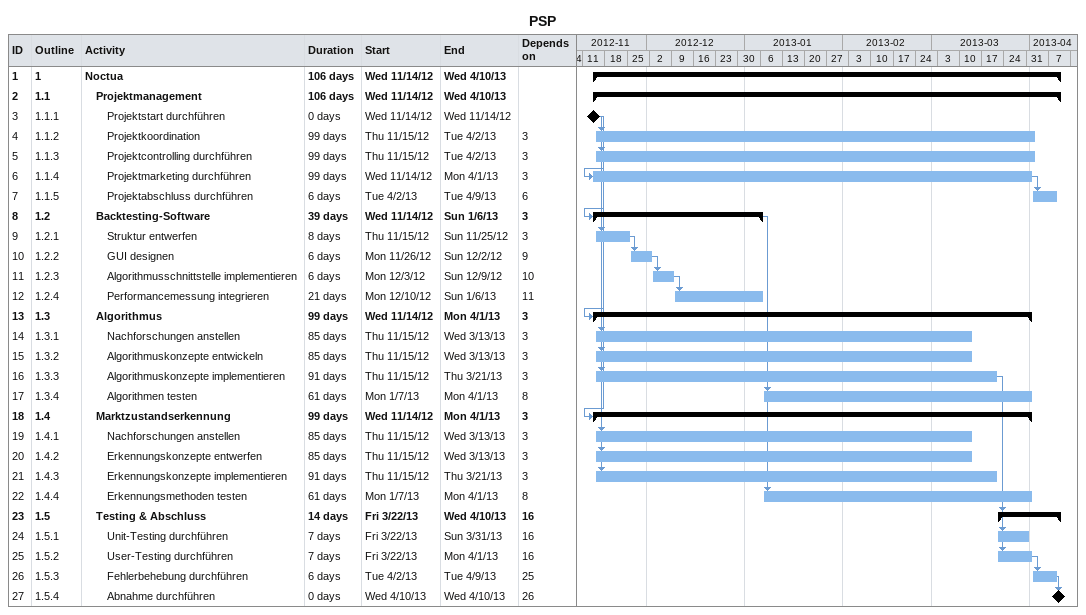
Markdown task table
PSP

| ID | WBS | Task | Duration | Start | Finish | Predecessors |
|---|---|---|---|---|---|---|
| 1 | 1 | **Noctua** | 106d | 2012-11-14 | 2013-04-10 |  |
| 2 | 1.1 | **Projektmanagement** | 106d | 2012-11-14 | 2013-04-10 |  |
| 3 | 1.1.1 | Projektstart durchführen | 0d | 2012-11-14 | 2012-11-14 |  |
| 4 | 1.1.2 | Projektkoordination | 99d | 2012-11-15 | 2013-04-02 | 3 |
| 5 | 1.1.3 | Projektcontrolling durchführen | 99d | 2012-11-15 | 2013-04-02 | 3 |
| 6 | 1.1.4 | Projektmarketing durchführen | 99d | 2012-11-14 | 2013-04-01 | 3 |
| 7 | 1.1.5 | Projektabschluss durchführen | 6d | 2013-04-02 | 2013-04-09 | 6 |
| 8 | 1.2 | **Backtesting-Software** | 39d | 2012-11-14 | 2013-01-06 | 3 |
| 9 | 1.2.1 | Struktur entwerfen | 8d | 2012-11-15 | 2012-11-25 | 3 |
| 10 | 1.2.2 | GUI designen | 6d | 2012-11-26 | 2012-12-02 | 9 |
| 11 | 1.2.3 | Algorithmusschnittstelle implementieren | 6d | 2012-12-03 | 2012-12-09 | 10 |
| 12 | 1.2.4 | Performancemessung integrieren | 21d | 2012-12-10 | 2013-01-06 | 11 |
| 13 | 1.3 | **Algorithmus** | 99d | 2012-11-14 | 2013-04-01 | 3 |
| 14 | 1.3.1 | Nachforschungen anstellen | 85d | 2012-11-15 | 2013-03-13 | 3 |
| 15 | 1.3.2 | Algorithmuskonzepte entwickeln | 85d | 2012-11-15 | 2013-03-13 | 3 |
| 16 | 1.3.3 | Algorithmuskonzepte implementieren | 91d | 2012-11-15 | 2013-03-21 | 3 |
| 17 | 1.3.4 | Algorithmen testen | 61d | 2013-01-07 | 2013-04-01 | 8 |
| 18 | 1.4 | **Marktzustandserkennung** | 99d | 2012-11-14 | 2013-04-01 | 3 |
| 19 | 1.4.1 | Nachforschungen anstellen | 85d | 2012-11-15 | 2013-03-13 | 3 |
| 20 | 1.4.2 | Erkennungskonzepte entwerfen | 85d | 2012-11-15 | 2013-03-13 | 3 |
| 21 | 1.4.3 | Erkennungskonzepte implementieren | 91d | 2012-11-15 | 2013-03-21 | 3 |
| 22 | 1.4.4 | Erkennungsmethoden testen | 61d | 2013-01-07 | 2013-04-01 | 8 |
| 23 | 1.5 | **Testing & Abschluss** | 14d | 2013-03-22 | 2013-04-10 | 16 |
| 24 | 1.5.1 | Unit-Testing durchführen | 7d | 2013-03-22 | 2013-03-31 | 16 |
| 25 | 1.5.2 | User-Testing durchführen | 7d | 2013-03-22 | 2013-04-01 | 16 |
| 26 | 1.5.3 | Fehlerbehebung durchführen | 6d | 2013-04-02 | 2013-04-09 | 25 |
| 27 | 1.5.4 | Abnahme durchführen | 0d | 2013-04-10 | 2013-04-10 | 26 |
